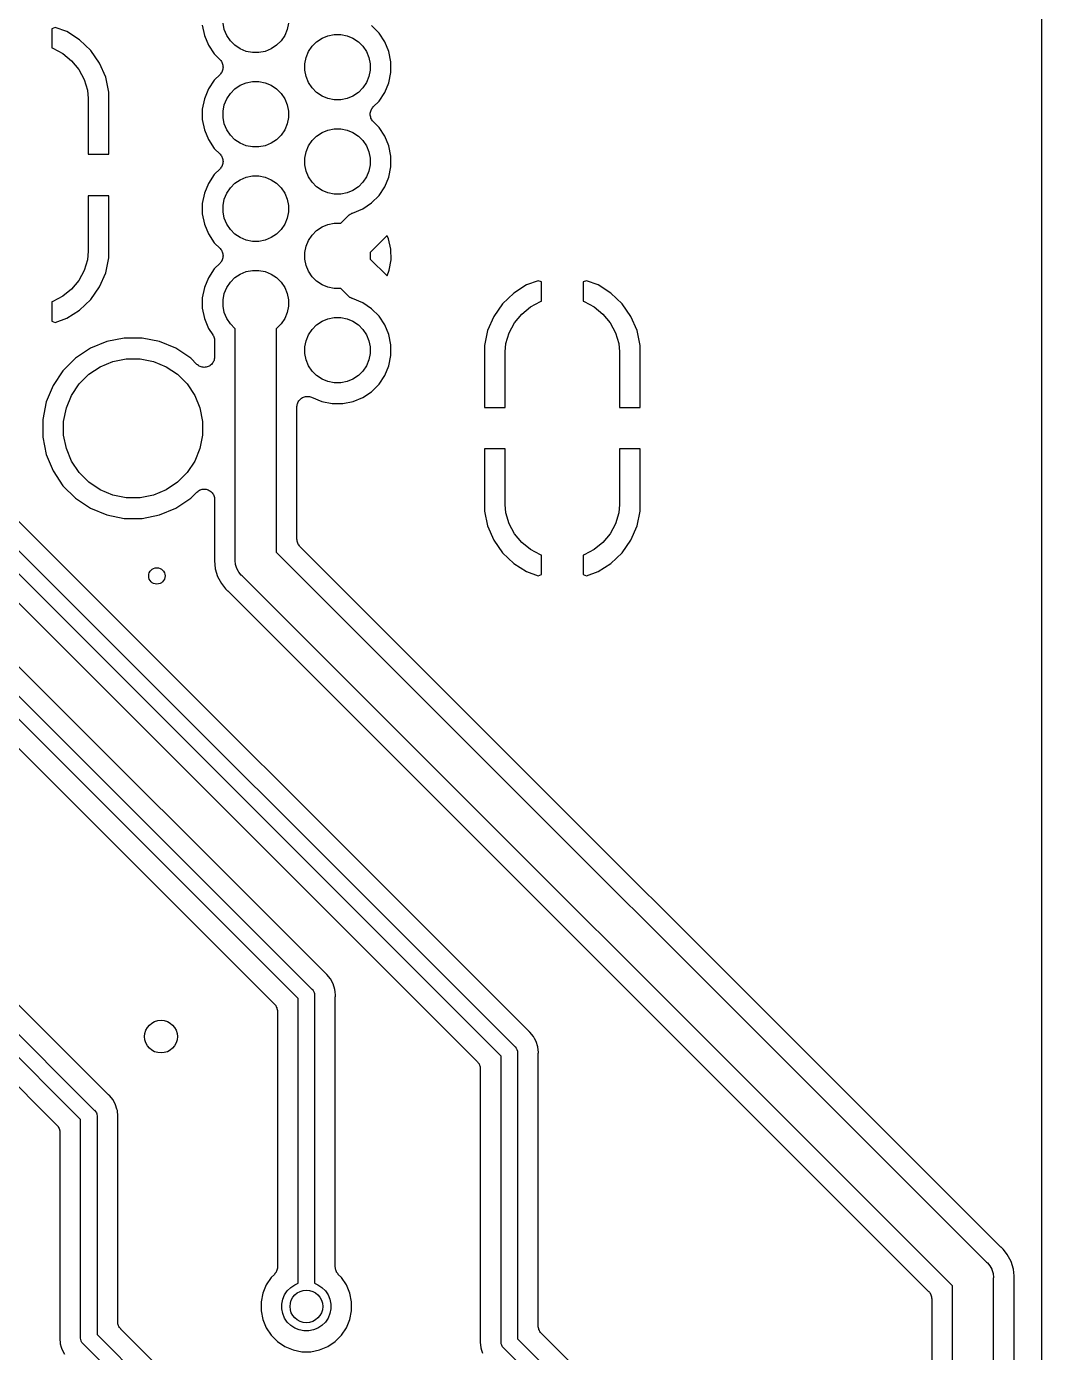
# Model space of a CAD drawing. Extents: x 49 to 143, y -158 to -38.
# Drawn here: x 130.44 to 142.85, y -69.65 to -53.42 of the extents above; entities that cross this region are included whole.
import ezdxf

# ---------------------------------------------------------------- set-up
doc = ezdxf.new("R2010")
doc.units = 0
doc.layers.add('BLACK', color=7, linetype='CONTINUOUS')

msp = doc.modelspace()

# ---------------------------------------------------------------- linework, layer by layer
at = {"layer": 'BLACK', "linetype": 'CONTINUOUS'}
for p, q in [((142.85, -38.2393), (142.85, -147.177)), ((132.854, -53.4592), (132.839, -53.3819)), ((133.639, -53.3819), (133.624, -53.4592)), ((130.784, -53.4348), (130.743, -53.4502)), ((130.743, -53.4502), (130.743, -53.6856)), ((130.928, -53.4855), (130.784, -53.4348)), ((131.084, -53.586), (130.928, -53.4855)), ((132.585, -53.4069), (132.61, -53.5333)), ((132.61, -53.5333), (132.659, -53.6523)), ((132.885, -53.532), (132.854, -53.4592)), ((132.928, -53.5975), (132.885, -53.532)), ((133.593, -53.532), (133.55, -53.5975)), ((133.624, -53.4592), (133.593, -53.532)), ((134.05, -53.5655), (134.122, -53.5354)), ((134.122, -53.5354), (134.2, -53.52)), ((134.2, -53.52), (134.278, -53.52)), ((134.278, -53.52), (134.356, -53.5354)), ((134.356, -53.5354), (134.428, -53.5655)), ((134.747, -53.5031), (134.656, -53.412)), ((134.819, -53.6102), (134.747, -53.5031)), ((130.743, -53.6856), (130.758, -53.6902)), ((130.758, -53.6902), (130.88, -53.7552)), ((131.22, -53.7166), (131.084, -53.586)), ((132.659, -53.6523), (132.731, -53.7594)), ((132.984, -53.6532), (132.928, -53.5975)), ((133.05, -53.697), (132.984, -53.6532)), ((133.122, -53.7271), (133.05, -53.697)), ((133.428, -53.697), (133.356, -53.7271)), ((133.494, -53.6532), (133.428, -53.697)), ((133.55, -53.5975), (133.494, -53.6532)), ((133.885, -53.7305), (133.928, -53.665)), ((133.928, -53.665), (133.984, -53.6093)), ((133.984, -53.6093), (134.05, -53.5655)), ((134.428, -53.5655), (134.494, -53.6093)), ((134.494, -53.6093), (134.55, -53.665)), ((134.55, -53.665), (134.593, -53.7305)), ((134.868, -53.7292), (134.819, -53.6102)), ((130.88, -53.7552), (130.986, -53.8426)), ((130.986, -53.8426), (131.074, -53.9492)), ((131.328, -53.8712), (131.22, -53.7166)), ((131.403, -54.0439), (131.328, -53.8712)), ((132.731, -53.7594), (132.802, -53.8302)), ((132.802, -53.8302), (132.802, -53.8308)), ((132.802, -53.8308), (132.802, -53.8308)), ((132.802, -53.8308), (132.802, -53.8308)), ((132.802, -53.8308), (132.803, -53.8315)), ((132.803, -53.8315), (132.811, -53.8409)), ((132.811, -53.8409), (132.818, -53.8501)), ((132.818, -53.8501), (132.818, -53.8505)), ((132.818, -53.8505), (132.819, -53.8508)), ((132.819, -53.8508), (132.824, -53.8615)), ((132.824, -53.8615), (132.83, -53.872)), ((132.83, -53.872), (132.83, -53.8724)), ((132.83, -53.8724), (132.83, -53.8728)), ((132.83, -53.8728), (132.833, -53.8844)), ((133.2, -53.7425), (133.122, -53.7271)), ((133.278, -53.7425), (133.2, -53.7425)), ((133.356, -53.7271), (133.278, -53.7425)), ((133.839, -53.8806), (133.854, -53.8033)), ((133.854, -53.8033), (133.885, -53.7305)), ((134.593, -53.7305), (134.624, -53.8033)), ((134.624, -53.8033), (134.639, -53.8806)), ((134.893, -53.8556), (134.868, -53.7292)), ((134.893, -53.9844), (134.893, -53.8556)), ((131.074, -53.9492), (131.139, -54.0708)), ((132.802, -54.0098), (132.731, -54.0806)), ((132.809, -54.0005), (132.802, -54.0098)), ((132.817, -53.9914), (132.809, -54.0005)), ((132.818, -53.9906), (132.817, -53.991)), ((132.817, -53.991), (132.817, -53.9914)), ((132.823, -53.9801), (132.818, -53.9906)), ((132.829, -53.9696), (132.823, -53.9801)), ((132.833, -53.9574), (132.829, -53.9688)), ((132.829, -53.9688), (132.829, -53.9692)), ((132.829, -53.9692), (132.829, -53.9696)), ((132.833, -53.8844), (132.837, -53.8958)), ((132.836, -53.946), (132.833, -53.9574)), ((132.838, -53.9332), (132.836, -53.9451)), ((132.836, -53.9451), (132.836, -53.9455)), ((132.836, -53.9455), (132.836, -53.946)), ((132.837, -53.8958), (132.837, -53.8962)), ((132.837, -53.8962), (132.837, -53.8966)), ((132.837, -53.8966), (132.838, -53.9085)), ((132.838, -53.9085), (132.839, -53.9204)), ((132.839, -53.9213), (132.838, -53.9332)), ((132.839, -53.9204), (132.839, -53.9209)), ((132.839, -53.9209), (132.839, -53.9213)), ((133.839, -53.9594), (133.839, -53.8806)), ((133.854, -54.0367), (133.839, -53.9594)), ((133.885, -54.1095), (133.854, -54.0367)), ((134.624, -54.0367), (134.593, -54.1095)), ((134.639, -53.9594), (134.624, -54.0367)), ((134.639, -53.8806), (134.639, -53.9594)), ((134.868, -54.1108), (134.893, -53.9844)), ((131.139, -54.0708), (131.179, -54.2028)), ((131.443, -54.2267), (131.403, -54.0439)), ((132.659, -54.1877), (132.61, -54.3067)), ((132.731, -54.0806), (132.659, -54.1877)), ((132.928, -54.2425), (132.984, -54.1868)), ((132.984, -54.1868), (133.05, -54.143)), ((133.05, -54.143), (133.122, -54.1129)), ((133.122, -54.1129), (133.2, -54.0975)), ((133.2, -54.0975), (133.278, -54.0975)), ((133.278, -54.0975), (133.356, -54.1129)), ((133.356, -54.1129), (133.428, -54.143)), ((133.428, -54.143), (133.494, -54.1868)), ((133.494, -54.1868), (133.55, -54.2425)), ((133.928, -54.175), (133.885, -54.1095)), ((133.984, -54.2307), (133.928, -54.175)), ((134.55, -54.175), (134.494, -54.2307)), ((134.593, -54.1095), (134.55, -54.175)), ((134.819, -54.2298), (134.868, -54.1108)), ((131.179, -54.2028), (131.189, -54.3056)), ((131.189, -54.3056), (131.189, -54.986)), ((131.443, -54.986), (131.443, -54.2267)), ((132.61, -54.3067), (132.585, -54.4331)), ((132.854, -54.3808), (132.885, -54.308)), ((132.885, -54.308), (132.928, -54.2425)), ((133.55, -54.2425), (133.593, -54.308)), ((133.593, -54.308), (133.624, -54.3808)), ((134.05, -54.2745), (133.984, -54.2307)), ((134.122, -54.3046), (134.05, -54.2745)), ((134.2, -54.32), (134.122, -54.3046)), ((134.278, -54.32), (134.2, -54.32)), ((134.356, -54.3046), (134.278, -54.32)), ((134.428, -54.2745), (134.356, -54.3046)), ((134.494, -54.2307), (134.428, -54.2745)), ((134.676, -54.4077), (134.747, -54.3369)), ((134.747, -54.3369), (134.819, -54.2298)), ((132.585, -54.4331), (132.585, -54.5619)), ((132.839, -54.4581), (132.854, -54.3808)), ((132.839, -54.5369), (132.839, -54.4581)), ((133.624, -54.3808), (133.639, -54.4581)), ((133.639, -54.4581), (133.639, -54.5369)), ((134.639, -54.4962), (134.64, -54.4843)), ((134.639, -54.4966), (134.639, -54.4962)), ((134.639, -54.4971), (134.639, -54.4966)), ((134.64, -54.5088), (134.639, -54.4971)), ((134.64, -54.4843), (134.642, -54.4724)), ((134.641, -54.5209), (134.64, -54.5088)), ((134.641, -54.5213), (134.641, -54.5209)), ((134.641, -54.5217), (134.641, -54.5213)), ((134.645, -54.5331), (134.641, -54.5217)), ((134.642, -54.4715), (134.645, -54.4601)), ((134.642, -54.472), (134.642, -54.4715)), ((134.642, -54.4724), (134.642, -54.472)), ((134.645, -54.4601), (134.649, -54.4487)), ((134.649, -54.4479), (134.655, -54.4373)), ((134.649, -54.4483), (134.649, -54.4479)), ((134.649, -54.4487), (134.649, -54.4483)), ((134.655, -54.4373), (134.66, -54.4269)), ((134.66, -54.4269), (134.661, -54.4265)), ((134.661, -54.4261), (134.669, -54.4169)), ((134.661, -54.4265), (134.661, -54.4261)), ((134.669, -54.4169), (134.676, -54.4077)), ((132.585, -54.5619), (132.61, -54.6883)), ((132.61, -54.6883), (132.659, -54.8073)), ((132.854, -54.6142), (132.839, -54.5369)), ((132.885, -54.687), (132.854, -54.6142)), ((132.928, -54.7525), (132.885, -54.687)), ((133.593, -54.687), (133.55, -54.7525)), ((133.624, -54.6142), (133.593, -54.687)), ((133.639, -54.5369), (133.624, -54.6142)), ((134.122, -54.6904), (134.2, -54.675)), ((134.2, -54.675), (134.278, -54.675)), ((134.278, -54.675), (134.356, -54.6904)), ((134.648, -54.5447), (134.645, -54.5331)), ((134.648, -54.5451), (134.648, -54.5447)), ((134.648, -54.5455), (134.648, -54.5451)), ((134.654, -54.5561), (134.648, -54.5455)), ((134.659, -54.5667), (134.654, -54.5561)), ((134.66, -54.567), (134.659, -54.5667)), ((134.66, -54.5674), (134.66, -54.567)), ((134.668, -54.5767), (134.66, -54.5674)), ((134.675, -54.586), (134.668, -54.5767)), ((134.676, -54.5866), (134.675, -54.586)), ((134.676, -54.5867), (134.676, -54.5866)), ((134.676, -54.5873), (134.676, -54.5867)), ((134.676, -54.5867), (134.676, -54.5867)), ((134.747, -54.6581), (134.676, -54.5873)), ((134.819, -54.7652), (134.747, -54.6581)), ((132.659, -54.8073), (132.731, -54.9144)), ((132.984, -54.8082), (132.928, -54.7525)), ((133.05, -54.852), (132.984, -54.8082)), ((133.494, -54.8082), (133.428, -54.852)), ((133.55, -54.7525), (133.494, -54.8082)), ((133.885, -54.8855), (133.928, -54.82)), ((133.928, -54.82), (133.984, -54.7643)), ((133.984, -54.7643), (134.05, -54.7205)), ((134.05, -54.7205), (134.122, -54.6904)), ((134.356, -54.6904), (134.428, -54.7205)), ((134.428, -54.7205), (134.494, -54.7643)), ((134.494, -54.7643), (134.55, -54.82)), ((134.55, -54.82), (134.593, -54.8855)), ((134.868, -54.8842), (134.819, -54.7652)), ((131.189, -54.986), (131.443, -54.986)), ((132.731, -54.9144), (132.802, -54.9852)), ((132.802, -54.9852), (132.802, -54.9858)), ((132.802, -54.9858), (132.802, -54.9858)), ((132.802, -54.9858), (132.802, -54.9858)), ((132.802, -54.9858), (132.803, -54.9865)), ((132.803, -54.9865), (132.811, -54.9959)), ((132.811, -54.9959), (132.818, -55.0051)), ((132.818, -55.0051), (132.818, -55.0055)), ((132.818, -55.0055), (132.819, -55.0058)), ((132.819, -55.0058), (132.824, -55.0165)), ((133.122, -54.8821), (133.05, -54.852)), ((133.2, -54.8975), (133.122, -54.8821)), ((133.278, -54.8975), (133.2, -54.8975)), ((133.356, -54.8821), (133.278, -54.8975)), ((133.428, -54.852), (133.356, -54.8821)), ((133.839, -55.0356), (133.854, -54.9583)), ((133.854, -54.9583), (133.885, -54.8855)), ((134.593, -54.8855), (134.624, -54.9583)), ((134.624, -54.9583), (134.639, -55.0356)), ((134.893, -55.0106), (134.868, -54.8842)), ((134.893, -55.1394), (134.893, -55.0106)), ((132.802, -55.1648), (132.731, -55.2356)), ((132.809, -55.1555), (132.802, -55.1648)), ((132.817, -55.1464), (132.809, -55.1555)), ((132.818, -55.1456), (132.817, -55.146)), ((132.817, -55.146), (132.817, -55.1464)), ((132.823, -55.1351), (132.818, -55.1456)), ((132.829, -55.1246), (132.823, -55.1351)), ((132.824, -55.0165), (132.83, -55.027)), ((132.833, -55.1124), (132.829, -55.1238)), ((132.829, -55.1238), (132.829, -55.1242)), ((132.829, -55.1242), (132.829, -55.1246)), ((132.83, -55.027), (132.83, -55.0274)), ((132.83, -55.0274), (132.83, -55.0278)), ((132.83, -55.0278), (132.833, -55.0394)), ((132.833, -55.0394), (132.837, -55.0508)), ((132.836, -55.101), (132.833, -55.1124)), ((132.838, -55.0882), (132.836, -55.1001)), ((132.836, -55.1001), (132.836, -55.1005)), ((132.836, -55.1005), (132.836, -55.101)), ((132.837, -55.0508), (132.837, -55.0512)), ((132.837, -55.0512), (132.837, -55.0516)), ((132.837, -55.0516), (132.838, -55.0635)), ((132.838, -55.0635), (132.839, -55.0754)), ((132.839, -55.0763), (132.838, -55.0882)), ((132.839, -55.0754), (132.839, -55.0759)), ((132.839, -55.0759), (132.839, -55.0763)), ((133.839, -55.1144), (133.839, -55.0356)), ((133.854, -55.1917), (133.839, -55.1144)), ((134.639, -55.1144), (134.624, -55.1917)), ((134.639, -55.0356), (134.639, -55.1144)), ((134.868, -55.2658), (134.893, -55.1394)), ((132.731, -55.2356), (132.659, -55.3427)), ((132.984, -55.3418), (133.05, -55.298)), ((133.05, -55.298), (133.122, -55.2679)), ((133.122, -55.2679), (133.2, -55.2525)), ((133.2, -55.2525), (133.278, -55.2525)), ((133.278, -55.2525), (133.356, -55.2679)), ((133.356, -55.2679), (133.428, -55.298)), ((133.428, -55.298), (133.494, -55.3418)), ((133.885, -55.2645), (133.854, -55.1917)), ((133.928, -55.33), (133.885, -55.2645)), ((133.984, -55.3857), (133.928, -55.33)), ((134.55, -55.33), (134.494, -55.3857)), ((134.593, -55.2645), (134.55, -55.33)), ((134.624, -55.1917), (134.593, -55.2645)), ((134.819, -55.3848), (134.868, -55.2658)), ((131.189, -55.494), (131.189, -56.1744)), ((131.443, -55.494), (131.189, -55.494)), ((131.443, -56.2533), (131.443, -55.494)), ((132.61, -55.4617), (132.585, -55.5881)), ((132.659, -55.3427), (132.61, -55.4617)), ((132.854, -55.5358), (132.885, -55.463)), ((132.885, -55.463), (132.928, -55.3975)), ((132.928, -55.3975), (132.984, -55.3418)), ((133.494, -55.3418), (133.55, -55.3975)), ((133.55, -55.3975), (133.593, -55.463)), ((133.593, -55.463), (133.624, -55.5358)), ((134.05, -55.4295), (133.984, -55.3857)), ((134.122, -55.4596), (134.05, -55.4295)), ((134.2, -55.475), (134.122, -55.4596)), ((134.278, -55.475), (134.2, -55.475)), ((134.356, -55.4596), (134.278, -55.475)), ((134.428, -55.4295), (134.356, -55.4596)), ((134.494, -55.3857), (134.428, -55.4295)), ((134.656, -55.583), (134.747, -55.4919)), ((134.747, -55.4919), (134.819, -55.3848)), ((132.585, -55.5881), (132.585, -55.7169)), ((132.839, -55.6131), (132.854, -55.5358)), ((132.839, -55.6919), (132.839, -55.6131)), ((133.624, -55.5358), (133.639, -55.6131)), ((133.639, -55.6131), (133.639, -55.6919)), ((134.423, -55.7068), (134.549, -55.6546)), ((134.549, -55.6546), (134.656, -55.583)), ((132.585, -55.7169), (132.61, -55.8433)), ((132.854, -55.7692), (132.839, -55.6919)), ((132.885, -55.842), (132.854, -55.7692)), ((133.624, -55.7692), (133.593, -55.842)), ((133.639, -55.6919), (133.624, -55.7692)), ((134.28, -55.8302), (134.373, -55.737)), ((134.373, -55.7368), (134.374, -55.7358)), ((134.373, -55.737), (134.373, -55.7368)), ((134.373, -55.7368), (134.373, -55.7368)), ((134.373, -55.7368), (134.373, -55.7368)), ((134.374, -55.7358), (134.383, -55.7285)), ((134.383, -55.7285), (134.392, -55.7211)), ((134.392, -55.7211), (134.393, -55.7208)), ((134.393, -55.7203), (134.404, -55.7149)), ((134.393, -55.7208), (134.393, -55.7203)), ((134.404, -55.7149), (134.414, -55.7095)), ((134.414, -55.7095), (134.415, -55.7092)), ((134.415, -55.7089), (134.423, -55.7068)), ((134.415, -55.7092), (134.415, -55.7089)), ((132.61, -55.8433), (132.659, -55.9623)), ((132.659, -55.9623), (132.731, -56.0694)), ((132.928, -55.9075), (132.885, -55.842)), ((132.984, -55.9632), (132.928, -55.9075)), ((133.05, -56.007), (132.984, -55.9632)), ((133.494, -55.9632), (133.428, -56.007)), ((133.55, -55.9075), (133.494, -55.9632)), ((133.593, -55.842), (133.55, -55.9075)), ((133.885, -56.0405), (133.928, -55.975)), ((133.928, -55.975), (133.984, -55.9193)), ((133.984, -55.9193), (134.05, -55.8755)), ((134.05, -55.8755), (134.122, -55.8454)), ((134.122, -55.8454), (134.2, -55.83)), ((134.2, -55.83), (134.278, -55.83)), ((134.278, -55.83), (134.28, -55.8302)), ((134.845, -55.9829), (134.639, -56.1894)), ((134.846, -55.9832), (134.845, -55.9829)), ((134.863, -56.0219), (134.846, -55.9832)), ((132.731, -56.0694), (132.802, -56.1402)), ((132.802, -56.1402), (132.802, -56.1408)), ((132.802, -56.1408), (132.802, -56.1408)), ((132.802, -56.1408), (132.802, -56.1408)), ((132.802, -56.1408), (132.803, -56.1415)), ((132.803, -56.1415), (132.811, -56.1508)), ((133.122, -56.0371), (133.05, -56.007)), ((133.2, -56.0525), (133.122, -56.0371)), ((133.278, -56.0525), (133.2, -56.0525)), ((133.356, -56.0371), (133.278, -56.0525)), ((133.428, -56.007), (133.356, -56.0371)), ((133.839, -56.1906), (133.854, -56.1133)), ((133.854, -56.1133), (133.885, -56.0405)), ((134.891, -56.1492), (134.863, -56.0219)), ((134.894, -56.278), (134.891, -56.1492)), ((131.179, -56.2772), (131.139, -56.4092)), ((131.189, -56.1744), (131.179, -56.2772)), ((131.403, -56.4361), (131.443, -56.2533)), ((132.809, -56.3105), (132.802, -56.3198)), ((132.817, -56.3014), (132.809, -56.3105)), ((132.811, -56.1508), (132.818, -56.1601)), ((132.818, -56.3006), (132.817, -56.301)), ((132.817, -56.301), (132.817, -56.3014)), ((132.818, -56.1601), (132.818, -56.1605)), ((132.818, -56.1605), (132.819, -56.1608)), ((132.823, -56.2901), (132.818, -56.3006)), ((132.819, -56.1608), (132.824, -56.1715)), ((132.829, -56.2796), (132.823, -56.2901)), ((132.824, -56.1715), (132.83, -56.182)), ((132.833, -56.2674), (132.829, -56.2788)), ((132.829, -56.2788), (132.829, -56.2792)), ((132.829, -56.2792), (132.829, -56.2796)), ((132.83, -56.182), (132.83, -56.1824)), ((132.83, -56.1824), (132.83, -56.1828)), ((132.83, -56.1828), (132.833, -56.1944)), ((132.833, -56.1944), (132.837, -56.2058)), ((132.836, -56.256), (132.833, -56.2674)), ((132.838, -56.2431), (132.836, -56.2551)), ((132.836, -56.2551), (132.836, -56.2555)), ((132.836, -56.2555), (132.836, -56.256)), ((132.837, -56.2058), (132.837, -56.2062)), ((132.837, -56.2062), (132.837, -56.2066)), ((132.837, -56.2066), (132.838, -56.2185)), ((132.838, -56.2185), (132.839, -56.2304)), ((132.839, -56.2313), (132.838, -56.2431)), ((132.839, -56.2304), (132.839, -56.2309)), ((132.839, -56.2309), (132.839, -56.2313)), ((133.839, -56.2694), (133.839, -56.1906)), ((133.854, -56.3467), (133.839, -56.2694)), ((134.639, -56.1894), (134.639, -56.1906)), ((134.639, -56.1906), (134.639, -56.2694)), ((134.639, -56.2694), (134.639, -56.2706)), ((134.639, -56.2706), (134.845, -56.4766)), ((134.872, -56.4049), (134.894, -56.278)), ((131.139, -56.4092), (131.074, -56.5308)), ((131.328, -56.6088), (131.403, -56.4361)), ((132.731, -56.3906), (132.659, -56.4977)), ((132.802, -56.3198), (132.731, -56.3906)), ((132.984, -56.4968), (133.05, -56.453)), ((133.05, -56.453), (133.122, -56.4229)), ((133.122, -56.4229), (133.2, -56.4075)), ((133.2, -56.4075), (133.278, -56.4075)), ((133.278, -56.4075), (133.356, -56.4229)), ((133.356, -56.4229), (133.428, -56.453)), ((133.428, -56.453), (133.494, -56.4968)), ((133.885, -56.4195), (133.854, -56.3467)), ((133.928, -56.485), (133.885, -56.4195)), ((134.845, -56.4766), (134.872, -56.4049)), ((131.074, -56.5308), (130.986, -56.6374)), ((131.22, -56.7634), (131.328, -56.6088)), ((132.61, -56.6167), (132.585, -56.7431)), ((132.659, -56.4977), (132.61, -56.6167)), ((132.854, -56.6908), (132.885, -56.618)), ((132.885, -56.618), (132.928, -56.5525)), ((132.928, -56.5525), (132.984, -56.4968)), ((133.494, -56.4968), (133.55, -56.5525)), ((133.55, -56.5525), (133.593, -56.618)), ((133.593, -56.618), (133.624, -56.6908)), ((133.984, -56.5407), (133.928, -56.485)), ((134.05, -56.5845), (133.984, -56.5407)), ((134.122, -56.6146), (134.05, -56.5845)), ((134.2, -56.63), (134.122, -56.6146)), ((134.278, -56.63), (134.2, -56.63)), ((134.28, -56.6298), (134.278, -56.63)), ((134.373, -56.723), (134.28, -56.6298)), ((136.55, -56.5855), (136.394, -56.686)), ((136.694, -56.5348), (136.55, -56.5855)), ((136.735, -56.5502), (136.694, -56.5348)), ((136.735, -56.7856), (136.735, -56.5502)), ((137.284, -56.5348), (137.243, -56.5502)), ((137.243, -56.5502), (137.243, -56.7856)), ((137.428, -56.5855), (137.284, -56.5348)), ((137.584, -56.686), (137.428, -56.5855)), ((130.758, -56.7898), (130.743, -56.7944)), ((130.743, -56.7944), (130.743, -57.0298)), ((130.88, -56.7248), (130.758, -56.7898)), ((130.986, -56.6374), (130.88, -56.7248)), ((131.084, -56.894), (131.22, -56.7634)), ((132.585, -56.7431), (132.585, -56.8719)), ((132.839, -56.7681), (132.854, -56.6908)), ((132.839, -56.8469), (132.839, -56.7681)), ((133.624, -56.6908), (133.639, -56.7681)), ((133.639, -56.7681), (133.639, -56.8469)), ((134.382, -56.7304), (134.373, -56.723)), ((134.391, -56.7379), (134.382, -56.7304)), ((134.391, -56.7382), (134.391, -56.7379)), ((134.392, -56.7387), (134.391, -56.7382)), ((134.402, -56.7442), (134.392, -56.7387)), ((134.412, -56.7499), (134.402, -56.7442)), ((134.413, -56.7501), (134.412, -56.7499)), ((134.414, -56.7504), (134.413, -56.7501)), ((134.422, -56.753), (134.414, -56.7504)), ((134.549, -56.8054), (134.422, -56.753)), ((136.394, -56.686), (136.258, -56.8166)), ((136.598, -56.8552), (136.72, -56.7902)), ((136.72, -56.7902), (136.735, -56.7856)), ((137.243, -56.7856), (137.258, -56.7902)), ((137.258, -56.7902), (137.38, -56.8552)), ((137.72, -56.8166), (137.584, -56.686)), ((130.928, -56.9945), (131.084, -56.894)), ((132.585, -56.8719), (132.61, -56.9983)), ((132.854, -56.9242), (132.839, -56.8469)), ((132.885, -56.997), (132.854, -56.9242)), ((133.624, -56.9242), (133.593, -56.997)), ((133.639, -56.8469), (133.624, -56.9242)), ((134.656, -56.877), (134.549, -56.8054)), ((134.747, -56.9681), (134.656, -56.877)), ((136.258, -56.8166), (136.15, -56.9712)), ((136.404, -57.0492), (136.492, -56.9426)), ((136.492, -56.9426), (136.598, -56.8552)), ((137.38, -56.8552), (137.486, -56.9426)), ((137.486, -56.9426), (137.574, -57.0492)), ((137.828, -56.9712), (137.72, -56.8166)), ((130.743, -57.0298), (130.784, -57.0452)), ((130.784, -57.0452), (130.928, -56.9945)), ((132.61, -56.9983), (132.659, -57.1173)), ((132.659, -57.1173), (132.714, -57.1983)), ((132.928, -57.0625), (132.885, -56.997)), ((132.984, -57.1182), (132.928, -57.0625)), ((132.989, -57.1215), (132.984, -57.1182)), ((132.989, -59.9477), (132.989, -57.1215)), ((133.494, -57.1182), (133.489, -57.1215)), ((133.489, -57.1215), (133.489, -59.8564)), ((133.55, -57.0625), (133.494, -57.1182)), ((133.593, -56.997), (133.55, -57.0625)), ((133.928, -57.13), (133.984, -57.0743)), ((133.984, -57.0743), (134.05, -57.0305)), ((134.05, -57.0305), (134.122, -57.0004)), ((134.122, -57.0004), (134.2, -56.985)), ((134.2, -56.985), (134.278, -56.985)), ((134.278, -56.985), (134.356, -57.0004)), ((134.356, -57.0004), (134.428, -57.0305)), ((134.428, -57.0305), (134.494, -57.0743)), ((134.494, -57.0743), (134.55, -57.13)), ((134.819, -57.0752), (134.747, -56.9681)), ((134.868, -57.1942), (134.819, -57.0752)), ((136.15, -56.9712), (136.075, -57.1439)), ((136.339, -57.1708), (136.404, -57.0492)), ((137.574, -57.0492), (137.639, -57.1708)), ((137.903, -57.1439), (137.828, -56.9712)), ((131.417, -57.2784), (131.216, -57.3616)), ((131.63, -57.236), (131.417, -57.2784)), ((131.848, -57.236), (131.63, -57.236)), ((132.061, -57.2784), (131.848, -57.236)), ((132.262, -57.3616), (132.061, -57.2784)), ((132.714, -57.1983), (132.714, -57.1986)), ((132.714, -57.1986), (132.714, -57.1986)), ((132.714, -57.1986), (132.714, -57.1986)), ((132.714, -57.1986), (132.715, -57.1998)), ((132.715, -57.1998), (132.72, -57.2102)), ((132.72, -57.2102), (132.725, -57.2205)), ((132.725, -57.2205), (132.726, -57.2212)), ((132.726, -57.2212), (132.726, -57.2218)), ((132.726, -57.2218), (132.729, -57.2331)), ((132.729, -57.2331), (132.733, -57.2442)), ((132.733, -57.2442), (132.733, -57.245)), ((132.733, -57.245), (132.733, -57.2457)), ((132.733, -57.2457), (132.734, -57.2572)), ((132.734, -57.2572), (132.735, -57.2689)), ((132.735, -57.2689), (132.735, -57.4681)), ((133.839, -57.3456), (133.854, -57.2683)), ((133.854, -57.2683), (133.885, -57.1955)), ((133.885, -57.1955), (133.928, -57.13)), ((134.55, -57.13), (134.593, -57.1955)), ((134.593, -57.1955), (134.624, -57.2683)), ((134.624, -57.2683), (134.639, -57.3456)), ((134.893, -57.3206), (134.868, -57.1942)), ((136.075, -57.1439), (136.035, -57.3267)), ((136.299, -57.3028), (136.339, -57.1708)), ((137.639, -57.1708), (137.679, -57.3028)), ((137.943, -57.3267), (137.903, -57.1439)), ((131.216, -57.3616), (131.035, -57.4825)), ((132.443, -57.4825), (132.262, -57.3616)), ((133.839, -57.4244), (133.839, -57.3456)), ((133.854, -57.5017), (133.839, -57.4244)), ((134.639, -57.4244), (134.624, -57.5017)), ((134.639, -57.3456), (134.639, -57.4244)), ((134.893, -57.4494), (134.893, -57.3206)), ((136.035, -57.3267), (136.035, -58.086)), ((136.289, -57.4056), (136.299, -57.3028)), ((136.289, -58.086), (136.289, -57.4056)), ((137.679, -57.3028), (137.689, -57.4056)), ((137.689, -57.4056), (137.689, -58.086)), ((137.943, -58.086), (137.943, -57.3267)), ((131.035, -57.4825), (130.881, -57.6362)), ((131.197, -57.6798), (131.336, -57.5867)), ((131.336, -57.5867), (131.491, -57.5227)), ((131.491, -57.5227), (131.655, -57.49)), ((131.655, -57.49), (131.823, -57.49)), ((131.823, -57.49), (131.987, -57.5227)), ((131.987, -57.5227), (132.142, -57.5867)), ((132.142, -57.5867), (132.281, -57.6798)), ((132.518, -57.5579), (132.443, -57.4825)), ((132.528, -57.5656), (132.518, -57.5579)), ((132.537, -57.5734), (132.528, -57.5656)), ((132.537, -57.5735), (132.537, -57.5734)), ((132.537, -57.5736), (132.537, -57.5735)), ((132.548, -57.5793), (132.537, -57.5736)), ((132.559, -57.5852), (132.548, -57.5793)), ((132.559, -57.5853), (132.559, -57.5852)), ((132.559, -57.5852), (132.559, -57.5852)), ((132.571, -57.5889), (132.559, -57.5853)), ((132.582, -57.5925), (132.571, -57.5889)), ((132.583, -57.5925), (132.582, -57.5925)), ((132.583, -57.5926), (132.583, -57.5925)), ((132.595, -57.5938), (132.583, -57.5926)), ((132.607, -57.5951), (132.595, -57.5938)), ((132.608, -57.5951), (132.607, -57.5951)), ((132.607, -57.5951), (132.607, -57.5951)), ((132.62, -57.594), (132.608, -57.5951)), ((132.632, -57.5929), (132.62, -57.594)), ((132.644, -57.5893), (132.632, -57.5928)), ((132.632, -57.5928), (132.632, -57.5928)), ((132.632, -57.5928), (132.632, -57.5929)), ((132.656, -57.5859), (132.644, -57.5893)), ((132.667, -57.58), (132.656, -57.5857)), ((132.656, -57.5857), (132.656, -57.5858)), ((132.656, -57.5858), (132.656, -57.5859)), ((132.678, -57.5744), (132.667, -57.58)), ((132.687, -57.5664), (132.678, -57.5741)), ((132.678, -57.5741), (132.678, -57.5742)), ((132.678, -57.5742), (132.678, -57.5744)), ((132.697, -57.5588), (132.687, -57.5664)), ((132.705, -57.5493), (132.697, -57.5585)), ((132.697, -57.5585), (132.697, -57.5587)), ((132.697, -57.5587), (132.697, -57.5588)), ((132.713, -57.5399), (132.705, -57.5493)), ((132.719, -57.5289), (132.713, -57.5395)), ((132.713, -57.5395), (132.713, -57.5397)), ((132.713, -57.5397), (132.713, -57.5399)), ((132.725, -57.5181), (132.719, -57.5289)), ((132.729, -57.5062), (132.725, -57.5177)), ((132.725, -57.5177), (132.725, -57.5179)), ((132.725, -57.5179), (132.725, -57.5181)), ((132.732, -57.4945), (132.729, -57.5062)), ((132.734, -57.4821), (132.732, -57.4941)), ((132.732, -57.4941), (132.732, -57.4943)), ((132.732, -57.4943), (132.732, -57.4945)), ((132.735, -57.4699), (132.734, -57.4821)), ((132.735, -57.4681), (132.735, -57.4694)), ((132.735, -57.4694), (132.735, -57.4694)), ((132.735, -57.4694), (132.735, -57.4695)), ((132.735, -57.4695), (132.735, -57.4699)), ((133.885, -57.5745), (133.854, -57.5017)), ((133.928, -57.64), (133.885, -57.5745)), ((134.593, -57.5745), (134.55, -57.64)), ((134.624, -57.5017), (134.593, -57.5745)), ((134.819, -57.6948), (134.868, -57.5758)), ((134.868, -57.5758), (134.893, -57.4494)), ((130.881, -57.6362), (130.761, -57.8171)), ((131.079, -57.7982), (131.197, -57.6798)), ((132.281, -57.6798), (132.399, -57.7982)), ((133.984, -57.6957), (133.928, -57.64)), ((134.05, -57.7395), (133.984, -57.6957)), ((134.122, -57.7696), (134.05, -57.7395)), ((134.2, -57.785), (134.122, -57.7696)), ((134.356, -57.7696), (134.278, -57.785)), ((134.428, -57.7395), (134.356, -57.7696)), ((134.494, -57.6957), (134.428, -57.7395)), ((134.55, -57.64), (134.494, -57.6957)), ((134.747, -57.8019), (134.819, -57.6948)), ((130.761, -57.8171), (130.677, -58.018)), ((130.986, -57.9374), (131.079, -57.7982)), ((132.399, -57.7982), (132.492, -57.9374)), ((134.278, -57.785), (134.2, -57.785)), ((134.549, -57.9646), (134.656, -57.893)), ((134.656, -57.893), (134.747, -57.8019)), ((130.677, -58.018), (130.635, -58.2313)), ((130.889, -58.2563), (130.922, -58.0921)), ((130.922, -58.0921), (130.986, -57.9374)), ((132.492, -57.9374), (132.556, -58.0921)), ((132.556, -58.0921), (132.589, -58.2563)), ((133.743, -58.0757), (133.744, -58.0637)), ((133.743, -58.0764), (133.743, -58.0757)), ((133.743, -58.0764), (133.743, -58.0764)), ((133.743, -58.0764), (133.743, -58.0764)), ((133.743, -58.0775), (133.743, -58.0764)), ((133.743, -59.6986), (133.743, -58.0775)), ((133.744, -58.0637), (133.746, -58.0517)), ((133.746, -58.0511), (133.749, -58.0396)), ((133.746, -58.0514), (133.746, -58.0511)), ((133.746, -58.0517), (133.746, -58.0514)), ((133.749, -58.0396), (133.753, -58.0281)), ((133.753, -58.0275), (133.759, -58.0169)), ((133.753, -58.0278), (133.753, -58.0275)), ((133.753, -58.0281), (133.753, -58.0278)), ((133.759, -58.0169), (133.765, -58.0063)), ((133.765, -58.0058), (133.773, -57.9965)), ((133.765, -58.006), (133.765, -58.0058)), ((133.765, -58.0063), (133.765, -58.006)), ((133.773, -57.9965), (133.781, -57.9872)), ((133.781, -57.9868), (133.791, -57.9792)), ((133.781, -57.987), (133.781, -57.9868)), ((133.781, -57.9872), (133.781, -57.987)), ((133.791, -57.9792), (133.8, -57.9716)), ((133.8, -57.9712), (133.811, -57.9656)), ((133.8, -57.9714), (133.8, -57.9712)), ((133.8, -57.9716), (133.8, -57.9714)), ((133.811, -57.9656), (133.822, -57.96)), ((133.822, -57.9598), (133.834, -57.9564)), ((133.822, -57.9599), (133.822, -57.9598)), ((133.822, -57.96), (133.822, -57.9599)), ((133.834, -57.9564), (133.846, -57.9529)), ((133.846, -57.9528), (133.858, -57.9517)), ((133.846, -57.9529), (133.846, -57.9528)), ((133.846, -57.9528), (133.846, -57.9528)), ((133.858, -57.9517), (133.87, -57.9505)), ((133.87, -57.9505), (133.871, -57.9505)), ((133.871, -57.9505), (133.871, -57.9505)), ((133.871, -57.9505), (133.883, -57.9518)), ((133.883, -57.9518), (133.895, -57.953)), ((133.895, -57.953), (133.895, -57.9531)), ((133.895, -57.9531), (133.896, -57.9531)), ((133.896, -57.9531), (133.907, -57.9567)), ((133.907, -57.9567), (133.919, -57.9602)), ((133.919, -57.9602), (134.048, -58.0139)), ((134.048, -58.0139), (134.175, -58.039)), ((134.175, -58.039), (134.303, -58.039)), ((134.303, -58.039), (134.43, -58.0139)), ((134.43, -58.0139), (134.549, -57.9646)), ((136.035, -58.086), (136.289, -58.086)), ((137.689, -58.086), (137.943, -58.086)), ((128.751, -58.2516), (136.407, -65.9078)), ((130.635, -58.2313), (130.635, -58.4487)), ((130.889, -58.4237), (130.889, -58.2563)), ((132.589, -58.2563), (132.589, -58.4237)), ((136.24, -66.0234), (128.584, -58.3672)), ((136.574, -65.715), (129.167, -58.3086)), ((128.417, -58.56), (135.949, -66.0915)), ((130.635, -58.4487), (130.677, -58.662)), ((130.922, -58.5879), (130.889, -58.4237)), ((132.589, -58.4237), (132.556, -58.5879)), ((134.092, -65.011), (127.772, -58.6916)), ((130.677, -58.662), (130.761, -58.8629)), ((130.986, -58.7426), (130.922, -58.5879)), ((131.079, -58.8818), (130.986, -58.7426)), ((132.492, -58.7426), (132.399, -58.8818)), ((132.556, -58.5879), (132.492, -58.7426)), ((136.035, -58.594), (136.035, -59.3533)), ((136.289, -58.594), (136.035, -58.594)), ((136.289, -59.2744), (136.289, -58.594)), ((137.689, -58.594), (137.689, -59.2744)), ((137.943, -58.594), (137.689, -58.594)), ((137.943, -59.3533), (137.943, -58.594)), ((133.758, -65.3194), (127.314, -58.8752)), ((127.481, -58.7596), (133.925, -65.2038)), ((130.761, -58.8629), (130.881, -59.0438)), ((131.197, -59.0002), (131.079, -58.8818)), ((132.399, -58.8818), (132.281, -59.0002)), ((127.147, -59.068), (133.467, -65.3874)), ((130.881, -59.0438), (131.035, -59.1975)), ((131.336, -59.0933), (131.197, -59.0002)), ((132.281, -59.0002), (132.142, -59.0933)), ((131.035, -59.1975), (131.216, -59.3184)), ((131.491, -59.1573), (131.336, -59.0933)), ((131.655, -59.19), (131.491, -59.1573)), ((131.823, -59.19), (131.655, -59.19)), ((131.987, -59.1573), (131.823, -59.19)), ((132.142, -59.0933), (131.987, -59.1573)), ((132.262, -59.3184), (132.443, -59.1975)), ((132.443, -59.1975), (132.518, -59.1221)), ((132.518, -59.1221), (132.519, -59.1212)), ((132.519, -59.1208), (132.529, -59.1132)), ((132.519, -59.1211), (132.519, -59.1208)), ((132.519, -59.1212), (132.519, -59.1211)), ((132.519, -59.1212), (132.519, -59.1212)), ((132.529, -59.1132), (132.538, -59.1056)), ((132.538, -59.1056), (132.539, -59.1055)), ((132.539, -59.1054), (132.55, -59.0997)), ((132.539, -59.1055), (132.539, -59.1054)), ((132.55, -59.0997), (132.56, -59.0941)), ((132.56, -59.0941), (132.561, -59.0941)), ((132.561, -59.094), (132.573, -59.0905)), ((132.561, -59.0941), (132.561, -59.094)), ((132.573, -59.0905), (132.584, -59.0871)), ((132.584, -59.0871), (132.584, -59.0871)), ((132.584, -59.0871), (132.585, -59.0871)), ((132.585, -59.0871), (132.597, -59.086)), ((132.597, -59.086), (132.609, -59.0849)), ((132.609, -59.0849), (132.609, -59.0849)), ((132.609, -59.0849), (132.609, -59.0849)), ((132.609, -59.0849), (132.622, -59.0862)), ((132.622, -59.0862), (132.634, -59.0875)), ((132.634, -59.0875), (132.634, -59.0876)), ((132.634, -59.0876), (132.634, -59.0876)), ((132.634, -59.0876), (132.646, -59.0912)), ((132.646, -59.0912), (132.657, -59.0948)), ((132.657, -59.0948), (132.657, -59.0949)), ((132.657, -59.0949), (132.658, -59.095)), ((132.658, -59.095), (132.668, -59.1008)), ((132.668, -59.1008), (132.679, -59.1066)), ((132.679, -59.1066), (132.679, -59.1067)), ((132.679, -59.1067), (132.679, -59.1069)), ((132.679, -59.1069), (132.689, -59.1147)), ((132.689, -59.1147), (132.698, -59.1224)), ((132.698, -59.1224), (132.698, -59.1226)), ((132.698, -59.1226), (132.698, -59.1227)), ((132.698, -59.1227), (132.706, -59.1323)), ((132.706, -59.1323), (132.714, -59.1416)), ((132.714, -59.1416), (132.714, -59.1418)), ((132.714, -59.1418), (132.714, -59.142)), ((132.714, -59.142), (132.72, -59.1529)), ((132.72, -59.1529), (132.725, -59.1635)), ((132.725, -59.1635), (132.725, -59.1637)), ((132.725, -59.1637), (132.726, -59.1639)), ((132.726, -59.1639), (132.729, -59.1758)), ((132.729, -59.1758), (132.733, -59.1872)), ((132.733, -59.1872), (132.733, -59.1874)), ((132.733, -59.1874), (132.733, -59.1877)), ((132.733, -59.1877), (132.734, -59.2)), ((132.734, -59.2), (132.735, -59.2119)), ((132.735, -59.2119), (132.735, -59.929)), ((131.216, -59.3184), (131.417, -59.4016)), ((132.061, -59.4016), (132.262, -59.3184)), ((136.035, -59.3533), (136.075, -59.5361)), ((136.299, -59.3772), (136.289, -59.2744)), ((136.339, -59.5092), (136.299, -59.3772)), ((137.679, -59.3772), (137.639, -59.5092)), ((137.689, -59.2744), (137.679, -59.3772)), ((137.903, -59.5361), (137.943, -59.3533)), ((131.417, -59.4016), (131.63, -59.444)), ((131.63, -59.444), (131.848, -59.444)), ((131.848, -59.444), (132.061, -59.4016)), ((136.075, -59.5361), (136.15, -59.7088)), ((136.404, -59.6308), (136.339, -59.5092)), ((137.639, -59.5092), (137.574, -59.6308)), ((137.828, -59.7088), (137.903, -59.5361)), ((133.744, -59.7103), (133.743, -59.6986)), ((133.745, -59.722), (133.744, -59.7103)), ((136.15, -59.7088), (136.258, -59.8634)), ((136.492, -59.7374), (136.404, -59.6308)), ((137.574, -59.6308), (137.486, -59.7374)), ((137.72, -59.8634), (137.828, -59.7088)), ((133.489, -59.8564), (142.179, -68.5469)), ((133.745, -59.7226), (133.745, -59.722)), ((133.745, -59.7233), (133.745, -59.7226)), ((133.749, -59.7345), (133.745, -59.7233)), ((133.752, -59.7458), (133.749, -59.7345)), ((133.752, -59.7464), (133.752, -59.7458)), ((133.753, -59.747), (133.752, -59.7464)), ((133.758, -59.7574), (133.753, -59.747)), ((133.763, -59.7678), (133.758, -59.7574)), ((133.764, -59.7683), (133.763, -59.7678)), ((133.764, -59.7689), (133.764, -59.7683)), ((133.772, -59.778), (133.764, -59.7689)), ((133.779, -59.7872), (133.772, -59.778)), ((133.78, -59.7881), (133.779, -59.7872)), ((133.78, -59.7884), (133.78, -59.7881)), ((133.78, -59.7881), (133.78, -59.7881)), ((133.78, -59.7881), (133.78, -59.7881)), ((142.346, -68.3541), (133.78, -59.7884)), ((136.258, -59.8634), (136.394, -59.994)), ((136.598, -59.8248), (136.492, -59.7374)), ((136.72, -59.8898), (136.598, -59.8248)), ((137.38, -59.8248), (137.258, -59.8898)), ((137.486, -59.7374), (137.38, -59.8248)), ((137.584, -59.994), (137.72, -59.8634)), ((132.734, -59.9414), (132.733, -59.96)), ((132.733, -59.96), (132.742, -60.0588)), ((132.735, -59.9308), (132.734, -59.9361)), ((132.734, -59.9361), (132.734, -59.9414)), ((132.735, -59.929), (132.735, -59.9308)), ((132.988, -59.96), (132.989, -59.9477)), ((132.993, -60.009), (132.988, -59.96)), ((133.007, -60.0561), (132.993, -60.009)), ((136.394, -59.994), (136.55, -60.0945)), ((136.735, -59.8944), (136.72, -59.8898)), ((136.735, -60.1298), (136.735, -59.8944)), ((137.258, -59.8898), (137.243, -59.8944)), ((137.243, -59.8944), (137.243, -60.1298)), ((137.428, -60.0945), (137.584, -59.994)), ((132.742, -60.0588), (132.771, -60.1538)), ((132.771, -60.1538), (132.818, -60.2414)), ((133.028, -60.0953), (133.007, -60.0561)), ((133.03, -60.0996), (133.028, -60.0953)), ((133.061, -60.1376), (133.03, -60.0996)), ((133.071, -60.1455), (133.061, -60.1376)), ((141.761, -68.836), (133.071, -60.1455)), ((136.55, -60.0945), (136.694, -60.1452)), ((136.694, -60.1452), (136.735, -60.1298)), ((137.243, -60.1298), (137.284, -60.1452)), ((137.284, -60.1452), (137.428, -60.0945)), ((132.818, -60.2414), (132.869, -60.3037)), ((132.869, -60.3037), (132.869, -60.3037)), ((132.869, -60.3037), (132.881, -60.3181)), ((132.881, -60.3181), (132.895, -60.3299)), ((132.895, -60.3299), (132.897, -60.3311)), ((132.897, -60.3311), (132.9, -60.3349)), ((132.9, -60.3349), (132.905, -60.3383)), ((132.905, -60.3383), (141.47, -68.904)), ((131.43, -66.4915), (126.656, -61.717)), ((126.463, -61.8834), (131.264, -66.6844)), ((131.097, -66.8), (126.347, -62.0506)), ((126.279, -62.3418), (130.806, -66.868)), ((134.096, -65.0144), (134.092, -65.011)), ((134.099, -65.0182), (134.096, -65.0144)), ((134.101, -65.0193), (134.099, -65.0182)), ((134.11, -65.0265), (134.101, -65.0193)), ((134.154, -65.0804), (134.11, -65.0265)), ((133.925, -65.2038), (133.929, -65.2069)), ((133.929, -65.2069), (133.942, -65.2222)), ((133.942, -65.2222), (133.951, -65.2395)), ((134.187, -65.1419), (134.154, -65.0804)), ((134.207, -65.2086), (134.187, -65.1419)), ((134.21, -65.2383), (134.207, -65.2086)), ((133.467, -65.3874), (133.467, -65.3877)), ((133.467, -65.3877), (133.467, -65.3877)), ((133.467, -65.3877), (133.467, -65.3878)), ((133.467, -65.3878), (133.468, -65.3887)), ((133.468, -65.3887), (133.475, -65.3979)), ((133.475, -65.3979), (133.483, -65.407)), ((133.758, -68.8047), (133.758, -65.3194)), ((133.951, -65.2395), (133.953, -65.2474)), ((133.953, -65.2474), (133.957, -65.2584)), ((133.957, -65.2584), (133.957, -65.2613)), ((133.957, -65.2613), (133.958, -65.2731)), ((133.958, -65.2731), (133.958, -65.2731)), ((133.958, -65.2731), (133.958, -65.278)), ((133.958, -65.278), (133.958, -65.2829)), ((133.958, -65.2829), (133.958, -68.8047)), ((134.21, -65.2384), (134.21, -65.2383)), ((134.214, -65.278), (134.21, -65.2384)), ((134.212, -65.2998), (134.213, -65.2945)), ((134.212, -65.3016), (134.212, -65.2998)), ((134.212, -68.6059), (134.212, -65.3016)), ((134.213, -65.2892), (134.214, -65.278)), ((134.213, -65.2945), (134.213, -65.2892)), ((133.483, -65.407), (133.483, -65.4075)), ((133.483, -65.4075), (133.484, -65.4081)), ((133.484, -65.4081), (133.489, -65.4185)), ((133.489, -65.4185), (133.494, -65.4288)), ((133.494, -65.4288), (133.495, -65.4295)), ((133.495, -65.4295), (133.495, -65.4301)), ((133.495, -65.4301), (133.498, -65.4413)), ((133.498, -65.4413), (133.502, -65.4526)), ((133.502, -65.4526), (133.502, -65.4532)), ((133.502, -65.4532), (133.502, -65.4539)), ((133.502, -65.4539), (133.503, -65.4655)), ((133.503, -65.4655), (133.504, -65.4772)), ((133.504, -65.4772), (133.504, -68.6059)), ((136.578, -65.7184), (136.574, -65.715)), ((136.581, -65.7222), (136.578, -65.7184)), ((136.583, -65.7234), (136.581, -65.7222)), ((136.592, -65.7305), (136.583, -65.7234)), ((136.636, -65.7844), (136.592, -65.7305)), ((136.65, -65.8102), (136.636, -65.7844)), ((136.669, -65.8459), (136.65, -65.8102)), ((136.65, -65.8102), (136.65, -65.8102)), ((136.689, -65.9126), (136.669, -65.8459)), ((136.24, -69.5204), (136.24, -66.0234)), ((136.407, -65.9078), (136.411, -65.911)), ((136.411, -65.911), (136.424, -65.9262)), ((136.424, -65.9262), (136.428, -65.9346)), ((136.428, -65.9346), (136.433, -65.9436)), ((136.433, -65.9436), (136.439, -65.9624)), ((136.439, -65.9624), (136.439, -65.9624)), ((136.439, -65.9624), (136.44, -65.9771)), ((136.44, -65.9771), (136.44, -65.9771)), ((136.44, -65.9771), (136.441, -65.982)), ((136.441, -65.982), (136.44, -65.9869)), ((136.44, -65.9869), (136.44, -69.4839)), ((136.696, -65.982), (136.689, -65.9126)), ((136.694, -66.0039), (136.695, -65.9985)), ((136.694, -66.0056), (136.694, -66.0039)), ((136.694, -69.3261), (136.694, -66.0056)), ((136.695, -65.9932), (136.696, -65.982)), ((136.695, -65.9985), (136.695, -65.9932)), ((135.949, -66.0915), (135.949, -66.0918)), ((135.949, -66.0918), (135.949, -66.0918)), ((135.949, -66.0918), (135.949, -66.0918)), ((135.949, -66.0918), (135.95, -66.0927)), ((135.95, -66.0927), (135.957, -66.1019)), ((135.957, -66.1019), (135.965, -66.111)), ((135.965, -66.111), (135.965, -66.1116)), ((135.965, -66.1116), (135.966, -66.1121)), ((135.966, -66.1121), (135.971, -66.1225)), ((135.971, -66.1225), (135.976, -66.1329)), ((135.976, -66.1329), (135.977, -66.1335)), ((135.977, -66.1335), (135.977, -66.1341)), ((135.977, -66.1341), (135.98, -66.1454)), ((135.98, -66.1454), (135.984, -66.1566)), ((135.984, -66.1566), (135.984, -66.1573)), ((135.984, -66.1573), (135.984, -66.1579)), ((135.984, -66.1579), (135.985, -66.1696)), ((135.985, -66.1696), (135.986, -66.1813)), ((135.986, -66.1813), (135.986, -69.5017)), ((131.435, -66.4949), (131.43, -66.4915)), ((131.438, -66.4988), (131.435, -66.4949)), ((131.44, -66.4999), (131.438, -66.4988)), ((131.448, -66.507), (131.44, -66.4999)), ((131.493, -66.5609), (131.448, -66.507)), ((131.264, -66.6844), (131.268, -66.6875)), ((131.268, -66.6875), (131.28, -66.7027)), ((131.525, -66.6224), (131.493, -66.5609)), ((131.541, -66.6736), (131.525, -66.6224)), ((131.546, -66.6892), (131.541, -66.6736)), ((131.541, -66.6736), (131.541, -66.6736)), ((131.553, -66.7585), (131.546, -66.6892)), ((131.097, -69.4699), (131.097, -66.8)), ((131.28, -66.7027), (131.29, -66.7201)), ((131.29, -66.7201), (131.293, -66.731)), ((131.293, -66.731), (131.295, -66.7382)), ((131.295, -66.7382), (131.295, -66.7389)), ((131.295, -66.7389), (131.297, -66.7536)), ((131.297, -66.7536), (131.297, -66.7537)), ((131.297, -66.7537), (131.297, -66.7585)), ((131.297, -66.7585), (131.297, -66.7634)), ((131.297, -66.7634), (131.297, -69.4334)), ((131.551, -66.7697), (131.553, -66.7585)), ((131.551, -66.7751), (131.551, -66.7697)), ((131.551, -66.7804), (131.551, -66.7751)), ((131.551, -66.7822), (131.551, -66.7804)), ((131.551, -69.2756), (131.551, -66.7822)), ((130.806, -66.868), (130.806, -66.8683)), ((130.806, -66.8683), (130.806, -66.8683)), ((130.806, -66.8683), (130.806, -66.8683)), ((130.806, -66.8683), (130.807, -66.8692)), ((130.807, -66.8692), (130.814, -66.8784)), ((130.814, -66.8784), (130.822, -66.8875)), ((130.822, -66.8875), (130.822, -66.8881)), ((130.822, -66.8881), (130.822, -66.8886)), ((130.822, -66.8886), (130.828, -66.899)), ((130.828, -66.899), (130.833, -66.9094)), ((130.833, -66.9094), (130.833, -66.91)), ((130.833, -66.91), (130.834, -66.9106)), ((130.834, -66.9106), (130.837, -66.9219)), ((130.837, -66.9219), (130.84, -66.9331)), ((130.84, -66.9331), (130.84, -66.9338)), ((130.84, -66.9338), (130.841, -66.9344)), ((130.841, -66.9344), (130.842, -66.9461)), ((130.842, -66.9461), (130.843, -66.9578)), ((130.843, -66.9578), (130.843, -69.4512)), ((142.35, -68.3575), (142.346, -68.3541)), ((142.354, -68.3613), (142.35, -68.3575)), ((142.355, -68.3625), (142.354, -68.3613)), ((142.37, -68.3743), (142.355, -68.3625)), ((142.381, -68.3887), (142.37, -68.3743)), ((142.412, -68.4257), (142.381, -68.3887)), ((142.381, -68.3887), (142.381, -68.3887)), ((142.412, -68.4258), (142.412, -68.4257)), ((142.432, -68.451), (142.412, -68.4258)), ((142.479, -68.5386), (142.432, -68.451)), ((133.498, -68.6435), (133.494, -68.6547)), ((133.501, -68.6323), (133.498, -68.6435)), ((133.503, -68.6194), (133.501, -68.631)), ((133.501, -68.631), (133.501, -68.6317)), ((133.501, -68.6317), (133.501, -68.6323)), ((133.504, -68.6077), (133.503, -68.6194)), ((133.504, -68.6059), (133.504, -68.6063)), ((133.504, -68.6063), (133.504, -68.6064)), ((133.504, -68.6064), (133.504, -68.6064)), ((133.504, -68.6064), (133.504, -68.6077)), ((134.213, -68.6176), (134.212, -68.6059)), ((134.214, -68.6293), (134.213, -68.6176)), ((134.214, -68.6299), (134.214, -68.6293)), ((134.214, -68.6306), (134.214, -68.6299)), ((134.218, -68.6418), (134.214, -68.6306)), ((134.221, -68.6531), (134.218, -68.6418)), ((142.179, -68.5469), (142.189, -68.5548)), ((142.189, -68.5548), (142.22, -68.5928)), ((142.22, -68.5928), (142.241, -68.631)), ((142.241, -68.631), (142.243, -68.6363)), ((142.243, -68.6363), (142.258, -68.6834)), ((142.508, -68.6336), (142.479, -68.5386)), ((142.516, -68.7137), (142.508, -68.6336)), ((133.428, -68.7348), (133.367, -68.8256)), ((133.467, -68.6957), (133.428, -68.7348)), ((133.474, -68.6866), (133.467, -68.6957)), ((133.482, -68.6777), (133.474, -68.6866)), ((133.483, -68.6766), (133.482, -68.6771)), ((133.482, -68.6771), (133.482, -68.6777)), ((133.488, -68.6663), (133.483, -68.6766)), ((133.494, -68.656), (133.488, -68.6663)), ((133.494, -68.6547), (133.494, -68.6553)), ((133.494, -68.6553), (133.494, -68.656)), ((133.716, -68.8221), (133.758, -68.8047)), ((133.958, -68.8047), (134, -68.8221)), ((134.221, -68.6537), (134.221, -68.6531)), ((134.222, -68.6543), (134.221, -68.6537)), ((134.227, -68.6647), (134.222, -68.6543)), ((134.232, -68.6751), (134.227, -68.6647)), ((134.233, -68.6756), (134.232, -68.6751)), ((134.233, -68.6762), (134.233, -68.6756)), ((134.241, -68.6853), (134.233, -68.6762)), ((134.248, -68.6945), (134.241, -68.6853)), ((134.249, -68.6954), (134.248, -68.6945)), ((134.249, -68.6957), (134.249, -68.6954)), ((134.249, -68.6954), (134.249, -68.6954)), ((134.249, -68.6954), (134.249, -68.6954)), ((134.288, -68.7348), (134.249, -68.6957)), ((134.349, -68.8256), (134.288, -68.7348)), ((142.258, -68.6834), (142.263, -68.7324)), ((142.263, -68.7324), (142.261, -68.7447)), ((142.261, -68.7447), (142.261, -126.15)), ((142.515, -68.7616), (142.516, -68.7563)), ((142.515, -68.7634), (142.515, -68.7616)), ((142.515, -126.131), (142.515, -68.7634)), ((142.516, -68.7139), (142.516, -68.7137)), ((142.518, -68.7324), (142.516, -68.7139)), ((142.516, -68.7509), (142.518, -68.7324)), ((142.516, -68.7563), (142.516, -68.7509)), ((133.325, -68.9264), (133.304, -69.0334)), ((133.367, -68.8256), (133.325, -68.9264)), ((133.57, -69.0005), (133.592, -68.9459)), ((133.592, -68.9459), (133.625, -68.8968)), ((133.625, -68.8968), (133.667, -68.855)), ((133.667, -68.855), (133.716, -68.8221)), ((134, -68.8221), (134.049, -68.855)), ((134.049, -68.855), (134.091, -68.8968)), ((134.091, -68.8968), (134.124, -68.9459)), ((134.124, -68.9459), (134.146, -69.0005)), ((134.391, -68.9264), (134.349, -68.8256)), ((134.412, -69.0334), (134.391, -68.9264)), ((141.47, -68.904), (141.47, -68.9043)), ((141.47, -68.9043), (141.471, -68.9043)), ((141.471, -68.9043), (141.471, -68.9043)), ((141.471, -68.9043), (141.471, -68.9052)), ((141.471, -68.9052), (141.479, -68.9144)), ((141.479, -68.9144), (141.486, -68.9235)), ((141.486, -68.9235), (141.486, -68.9241)), ((141.486, -68.9241), (141.487, -68.9246)), ((141.487, -68.9246), (141.492, -68.935)), ((141.492, -68.935), (141.498, -68.9454)), ((141.498, -68.9454), (141.498, -68.946)), ((141.498, -68.946), (141.498, -68.9466)), ((141.498, -68.9466), (141.502, -68.9579)), ((141.502, -68.9579), (141.505, -68.9691)), ((141.505, -68.9691), (141.505, -68.9698)), ((141.505, -68.9698), (141.505, -68.9704)), ((141.761, -126.058), (141.761, -68.836)), ((133.304, -69.0334), (133.304, -69.1426)), ((133.558, -69.0585), (133.57, -69.0005)), ((133.558, -69.1175), (133.558, -69.0585)), ((133.57, -69.1755), (133.558, -69.1175)), ((134.146, -69.0005), (134.158, -69.0585)), ((134.158, -69.1175), (134.146, -69.1755)), ((134.158, -69.0585), (134.158, -69.1175)), ((134.412, -69.1426), (134.412, -69.0334)), ((141.505, -68.9704), (141.506, -68.9821)), ((141.506, -68.9821), (141.507, -68.9938)), ((141.507, -68.9938), (141.507, -116.2)), ((131.552, -69.2872), (131.551, -69.2756)), ((131.553, -69.2989), (131.552, -69.2872)), ((133.304, -69.1426), (133.325, -69.2496)), ((133.325, -69.2496), (133.367, -69.3504)), ((133.592, -69.2301), (133.57, -69.1755)), ((133.625, -69.2792), (133.592, -69.2301)), ((133.667, -69.321), (133.625, -69.2792)), ((134.091, -69.2792), (134.049, -69.321)), ((134.124, -69.2301), (134.091, -69.2792)), ((134.146, -69.1755), (134.124, -69.2301)), ((134.349, -69.3504), (134.391, -69.2496)), ((134.391, -69.2496), (134.412, -69.1426)), ((130.843, -69.4529), (130.842, -69.4583)), ((130.843, -69.4512), (130.843, -69.4529)), ((131.297, -69.4334), (138.751, -76.8878)), ((131.553, -69.2996), (131.553, -69.2989)), ((131.553, -69.3002), (131.553, -69.2996)), ((131.557, -69.3114), (131.553, -69.3002)), ((131.56, -69.3227), (131.557, -69.3114)), ((131.56, -69.3233), (131.56, -69.3227)), ((131.56, -69.324), (131.56, -69.3233)), ((131.566, -69.3343), (131.56, -69.324)), ((131.571, -69.3447), (131.566, -69.3343)), ((131.572, -69.3453), (131.571, -69.3447)), ((131.572, -69.3458), (131.572, -69.3453)), ((131.579, -69.3549), (131.572, -69.3458)), ((131.587, -69.3641), (131.579, -69.3549)), ((131.588, -69.365), (131.587, -69.3641)), ((131.588, -69.3651), (131.588, -69.365)), ((131.588, -69.3654), (131.588, -69.3651)), ((131.588, -69.3651), (131.588, -69.3651)), ((138.918, -76.695), (131.588, -69.3654)), ((133.367, -69.3504), (133.428, -69.4412)), ((133.428, -69.4412), (133.505, -69.5183)), ((133.716, -69.3539), (133.667, -69.321)), ((133.77, -69.3765), (133.716, -69.3539)), ((133.828, -69.388), (133.77, -69.3765)), ((133.888, -69.388), (133.828, -69.388)), ((133.946, -69.3765), (133.888, -69.388)), ((134, -69.3539), (133.946, -69.3765)), ((134.049, -69.321), (134, -69.3539)), ((134.211, -69.5183), (134.288, -69.4412)), ((134.288, -69.4412), (134.349, -69.3504)), ((136.695, -69.3377), (136.694, -69.3261)), ((136.696, -69.3494), (136.695, -69.3377)), ((136.696, -69.3501), (136.696, -69.3494)), ((136.696, -69.3508), (136.696, -69.3501)), ((136.7, -69.362), (136.696, -69.3508)), ((136.703, -69.3732), (136.7, -69.362)), ((136.703, -69.3738), (136.703, -69.3732)), ((136.704, -69.3745), (136.703, -69.3738)), ((136.709, -69.3848), (136.704, -69.3745)), ((136.715, -69.3953), (136.709, -69.3848)), ((136.715, -69.3958), (136.715, -69.3953)), ((136.715, -69.3964), (136.715, -69.3958)), ((136.723, -69.4055), (136.715, -69.3964)), ((136.73, -69.4146), (136.723, -69.4055)), ((136.731, -69.4156), (136.73, -69.4146)), ((136.731, -69.4159), (136.731, -69.4156)), ((136.731, -69.4156), (136.731, -69.4156)), ((136.731, -69.4156), (136.731, -69.4156)), ((140.061, -72.7453), (136.731, -69.4159)), ((130.842, -69.4636), (130.841, -69.4748)), ((130.841, -69.4748), (130.848, -69.5442)), ((130.842, -69.4583), (130.842, -69.4636)), ((130.848, -69.5442), (130.86, -69.5848)), ((130.86, -69.5848), (130.86, -69.5848)), ((130.86, -69.5848), (130.868, -69.6109)), ((130.868, -69.6109), (130.901, -69.6724)), ((131.096, -69.4748), (131.097, -69.4699)), ((131.098, -69.4944), (131.096, -69.4748)), ((131.103, -69.5104), (131.098, -69.4944)), ((131.104, -69.5133), (131.103, -69.5104)), ((131.113, -69.5306), (131.104, -69.5133)), ((131.126, -69.5459), (131.113, -69.5306)), ((131.13, -69.549), (131.126, -69.5459)), ((138.584, -77.0034), (131.13, -69.549)), ((133.505, -69.5183), (133.596, -69.5789)), ((133.596, -69.5789), (133.696, -69.6207)), ((134.02, -69.6207), (134.12, -69.5789)), ((134.12, -69.5789), (134.211, -69.5183)), ((135.985, -69.5141), (135.984, -69.5253)), ((135.984, -69.5253), (135.991, -69.5947)), ((135.986, -69.5035), (135.985, -69.5088)), ((135.985, -69.5088), (135.985, -69.5141)), ((135.986, -69.5017), (135.986, -69.5035)), ((135.991, -69.5947), (136, -69.6229)), ((136.24, -69.5253), (136.24, -69.5204)), ((136.241, -69.5449), (136.24, -69.5253)), ((136.247, -69.5619), (136.241, -69.5449)), ((136.247, -69.5638), (136.247, -69.5619)), ((136.256, -69.5811), (136.247, -69.5638)), ((136.269, -69.5964), (136.256, -69.5811)), ((136.273, -69.5995), (136.269, -69.5964)), ((139.727, -73.0537), (136.273, -69.5995)), ((136.44, -69.4839), (139.894, -72.9381)), ((133.696, -69.6207), (133.803, -69.642)), ((133.803, -69.642), (133.913, -69.642)), ((133.913, -69.642), (134.02, -69.6207)), ((136, -69.6229), (136, -69.623)), ((136, -69.623), (136.011, -69.6614))]:
    msp.add_line(p, q, dxfattribs=at)
at = {"layer": 'BLACK'}
for centre, radius in [((132.029, -60.1472), 0.1), ((132.08, -65.786), 0.2), ((133.858, -69.088), 0.2)]:
    msp.add_circle(centre, radius, dxfattribs=at)

doc.saveas('drawing.dxf')
